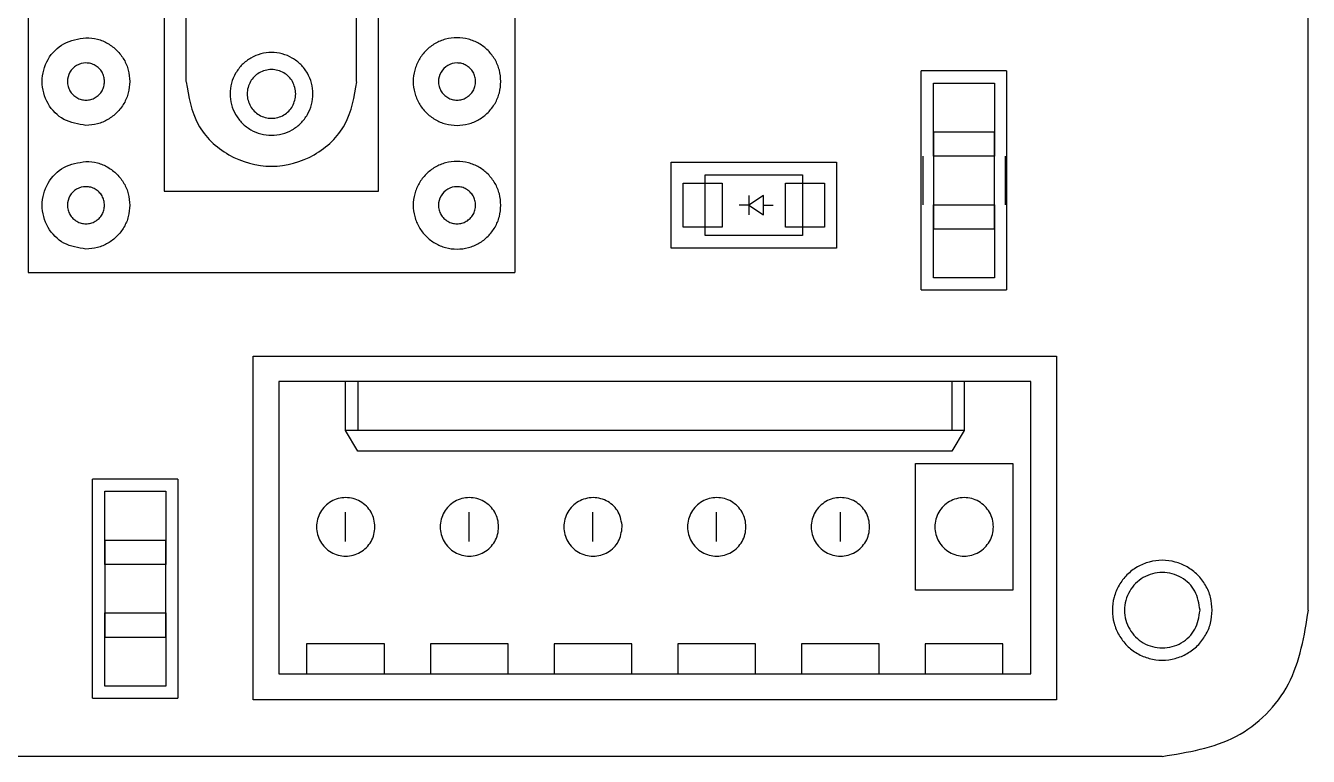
# Model space of a CAD drawing. Extents: x 108 to 5663, y -4707 to -262.
# Drawn here: x 2736 to 5663, y -4707 to -3040 of the extents above; entities that cross this region are included whole.
import ezdxf

# ---------------------------------------------------------------- set-up
doc = ezdxf.new("R2010")
doc.units = 0
doc.layers.get('0').update_dxf_attribs({"linetype": 'CONTINUOUS'})

msp = doc.modelspace()

# ---------------------------------------------------------------- linework, layer by layer
at = {"color": 7}
for p, q in [((5663.071111, -4373.541333), (5663.071111, -595.714667)), ((2741.788889, -1602.965778), (2741.788889, -3603.074667)), ((3852.897778, -1602.965778), (3852.897778, -3603.074667)), ((3052.797778, -2417.741333), (3052.797778, -3417.936889)), ((3541.888889, -3417.936889), (3541.888889, -2417.741333)), ((3102.751111, -3167.888), (3102.751111, -2667.790222)), ((3102.751111, -3167.888), (3102.751111, -2667.790222)), ((3491.653333, -3167.888), (3491.653333, -2667.790222)), ((3491.653333, -3167.888), (3491.653333, -2667.790222)), ((4779.997778, -3643.150222), (4779.997778, -3143.334667)), ((4974.448889, -3143.334667), (4779.997778, -3143.334667)), ((4974.448889, -3143.334667), (4974.448889, -3643.150222)), ((2916.456222, -3167.577556), (2916.456222, -3167.577556)), ((2974.122971, -3167.577555), (2974.122971, -3167.577556)), ((3763.122889, -3167.577556), (3763.122889, -3167.577556)), ((3820.789638, -3167.577556), (3820.789638, -3167.577556)), ((4808.22, -3337.785778), (4808.22, -3170.992444)), ((4808.22, -3170.992444), (4947.073333, -3170.992444)), ((4947.073333, -3170.992444), (4947.073333, -3337.785778)), ((3353.011667, -3195.799778), (3353.011667, -3195.799778)), ((3391.90076, -3195.799778), (3391.90076, -3195.799778)), ((4808.784444, -3282.188), (4946.508889, -3282.188)), ((4808.784444, -3504.296889), (4808.784444, -3282.188)), ((4946.508889, -3282.188), (4946.508889, -3504.296889)), ((4209.062222, -3547.476889), (4209.062222, -3351.896889)), ((4209.062222, -3351.896889), (4586.957778, -3351.896889)), ((4586.957778, -3351.896889), (4586.957778, -3547.476889)), ((4783.384444, -3337.785778), (4783.384444, -3448.699111)), ((4947.073333, -3337.785778), (4808.22, -3337.785778)), ((4972.191111, -3448.699111), (4972.191111, -3337.785778)), ((4286.955556, -3518.972444), (4286.955556, -3380.119111)), ((4286.955556, -3380.119111), (4509.064444, -3380.119111)), ((4509.064444, -3380.119111), (4509.064444, -3518.972444)), ((3052.797778, -3417.936889), (3541.888889, -3417.936889)), ((4236.72, -3499.781333), (4236.72, -3399.592444)), ((4236.72, -3399.592444), (4325.62, -3399.592444)), ((4325.62, -3399.592444), (4325.62, -3499.781333)), ((4470.117778, -3499.781333), (4470.117778, -3399.592444)), ((4470.117778, -3399.592444), (4559.017778, -3399.592444)), ((4559.017778, -3399.592444), (4559.017778, -3499.781333)), ((2916.456222, -3449.799778), (2916.456222, -3449.799778)), ((2974.122971, -3449.799778), (2974.122971, -3449.799778)), ((3763.122889, -3449.799778), (3763.122889, -3449.799778)), ((3820.789638, -3449.799778), (3820.789638, -3449.799778)), ((4386.862222, -3449.545778), (4364.566667, -3449.545778)), ((4386.862222, -3427.532444), (4386.862222, -3471.841333)), ((4420.164444, -3427.532444), (4386.862222, -3449.545778)), ((4386.862222, -3449.545778), (4420.164444, -3471.841333)), ((4420.164444, -3471.841333), (4420.164444, -3427.532444)), ((4420.164444, -3449.545778), (4442.46, -3449.545778)), ((4808.22, -3615.492444), (4808.22, -3448.699111)), ((4808.22, -3448.699111), (4947.073333, -3448.699111)), ((4947.073333, -3448.699111), (4947.073333, -3615.492444)), ((4325.62, -3499.781333), (4236.72, -3499.781333)), ((4559.017778, -3499.781333), (4470.117778, -3499.781333)), ((4946.508889, -3504.296889), (4808.784444, -3504.296889)), ((4509.064444, -3518.972444), (4286.955556, -3518.972444)), ((4586.957778, -3547.476889), (4209.062222, -3547.476889)), ((2741.788889, -3603.074667), (3852.897778, -3603.074667)), ((4947.073333, -3615.492444), (4808.22, -3615.492444)), ((4779.997778, -3643.150222), (4974.448889, -3643.150222)), ((3255.433333, -4577.870222), (3255.433333, -3794.421333)), ((3255.433333, -3794.421333), (5088.748889, -3794.421333)), ((5088.748889, -3794.421333), (5088.748889, -4577.870222)), ((5030.046667, -3852.276889), (3314.417778, -3852.276889)), ((3314.417778, -3852.276889), (3314.417778, -4518.885778)), ((3466.535556, -3963.472444), (3466.535556, -3852.276889)), ((3494.475556, -3852.276889), (3494.475556, -3963.472444)), ((4849.988889, -3852.276889), (4849.988889, -3963.472444)), ((4877.646667, -3852.276889), (4877.646667, -3963.472444)), ((5030.046667, -4518.885778), (5030.046667, -3852.276889)), ((4877.646667, -3963.472444), (3466.535556, -3963.472444)), ((3494.475556, -4011.168), (3466.535556, -3963.472444)), ((4877.646667, -3963.472444), (4849.988889, -4011.168)), ((4849.988889, -4011.168), (3494.475556, -4011.168)), ((4766.733333, -4327.821333), (4766.733333, -4039.108)), ((4766.733333, -4039.108), (4988.842222, -4039.108)), ((4988.842222, -4039.108), (4988.842222, -4327.821333)), ((2889.108889, -4574.483556), (2889.108889, -4074.668)), ((3083.56, -4074.668), (2889.108889, -4074.668)), ((3083.56, -4074.668), (3083.56, -4574.483556)), ((2917.331111, -4269.119111), (2917.331111, -4102.325778)), ((2917.331111, -4102.325778), (3056.184444, -4102.325778)), ((3056.184444, -4102.325778), (3056.184444, -4269.119111)), ((3466.535556, -4216.625778), (3466.535556, -4150.021333)), ((3748.757778, -4216.625778), (3748.757778, -4150.021333)), ((4030.98, -4216.625778), (4030.98, -4150.021333)), ((4313.202222, -4216.625778), (4313.202222, -4150.021333)), ((4595.424444, -4216.625778), (4595.424444, -4150.021333)), ((3533.456089, -4183.577556), (3533.456089, -4183.577556)), ((3815.678311, -4183.577556), (3815.678311, -4183.577556)), ((4097.900533, -4183.577556), (4097.900533, -4183.577556)), ((4380.122756, -4183.577556), (4380.122756, -4183.577556)), ((4662.344978, -4183.577556), (4662.344978, -4183.577556)), ((4944.5672, -4183.577556), (4944.5672, -4183.577556)), ((2917.895556, -4213.521333), (3055.62, -4213.521333)), ((2917.895556, -4435.630222), (2917.895556, -4213.521333)), ((3055.62, -4213.521333), (3055.62, -4435.630222)), ((3056.184444, -4269.119111), (2917.331111, -4269.119111)), ((4988.842222, -4327.821333), (4766.733333, -4327.821333)), ((2917.331111, -4546.825778), (2917.331111, -4380.032444)), ((2917.331111, -4380.032444), (3056.184444, -4380.032444)), ((3056.184444, -4380.032444), (3056.184444, -4546.825778)), ((5416.131747, -4373.738889), (5416.131747, -4373.738889)), ((5443.909469, -4373.738889), (5443.909469, -4373.738889)), ((3055.62, -4435.630222), (2917.895556, -4435.630222)), ((3555.435556, -4450.023556), (3377.635556, -4450.023556)), ((3377.635556, -4450.023556), (3377.635556, -4518.885778)), ((3555.435556, -4518.885778), (3555.435556, -4450.023556)), ((3837.657778, -4450.023556), (3659.857778, -4450.023556)), ((3659.857778, -4450.023556), (3659.857778, -4518.885778)), ((3837.657778, -4518.885778), (3837.657778, -4450.023556)), ((4119.88, -4450.023556), (3942.08, -4450.023556)), ((3942.08, -4450.023556), (3942.08, -4518.885778)), ((4119.88, -4518.885778), (4119.88, -4450.023556)), ((4402.102222, -4450.023556), (4224.302222, -4450.023556)), ((4224.302222, -4450.023556), (4224.302222, -4518.885778)), ((4402.102222, -4518.885778), (4402.102222, -4450.023556)), ((4684.324444, -4450.023556), (4506.524444, -4450.023556)), ((4506.524444, -4450.023556), (4506.524444, -4518.885778)), ((4684.324444, -4518.885778), (4684.324444, -4450.023556)), ((4966.546667, -4450.023556), (4788.746667, -4450.023556)), ((4788.746667, -4450.023556), (4788.746667, -4518.885778)), ((4966.546667, -4518.885778), (4966.546667, -4450.023556)), ((3314.417778, -4518.885778), (5030.046667, -4518.885778)), ((3056.184444, -4546.825778), (2917.331111, -4546.825778)), ((2889.108889, -4574.483556), (3083.56, -4574.483556)), ((5088.748889, -4577.870222), (3255.433333, -4577.870222)), ((441.113333, -4706.845778), (5329.766667, -4706.845778))]:
    msp.add_line(p, q, dxfattribs=at)
for points, knots in [([(2874.122889, -3267.577638), (2856.49454, -3264.827103), (2821.760694, -3259.407615), (2783.521584, -3219.625596), (2769.352848, -3167.577555), (2783.521585, -3115.529515), (2821.760694, -3075.747496), (2856.49454, -3070.328008), (2874.122889, -3067.577473)], [0, 0, 0, 0, 52.285919, 103.021056, 155.306976, 207.592895, 258.328031, 310.61395, 310.61395, 310.61395, 310.61395]), ([(2874.122889, -3067.577473), (2882.87422, -3068.244098), (2900.304462, -3069.571831), (2924.688598, -3080.064359), (2945.67274, -3096.027704), (2961.636085, -3117.011846), (2972.128613, -3141.395982), (2973.456346, -3158.826224), (2974.122971, -3167.577555)], [0, 0, 0, 0, 26.17751, 52.138391, 78.315901, 104.493411, 130.454292, 156.631802, 156.631802, 156.631802, 156.631802]), ([(3820.789638, -3167.577555), (3820.123013, -3176.328393), (3818.79528, -3193.757653), (3808.30275, -3218.149133), (3792.339415, -3239.10519), (3771.355234, -3255.173381), (3746.971242, -3265.276663), (3720.789128, -3268.732905), (3694.609572, -3265.276663), (3670.217948, -3255.173381), (3649.261929, -3239.10519), (3633.193728, -3218.149133), (3623.090449, -3193.757652), (3619.634205, -3167.577555), (3623.090449, -3141.397458), (3633.193728, -3117.005978), (3649.261929, -3096.04992), (3670.217948, -3079.98173), (3694.609572, -3069.878448), (3720.789128, -3066.422206), (3746.971242, -3069.878448), (3771.355234, -3079.98173), (3792.339415, -3096.049921), (3808.30275, -3117.005978), (3818.79528, -3141.397458), (3820.123013, -3158.826718), (3820.789638, -3167.577556)], [0, 0, 0, 0, 26.17751, 52.138391, 78.315901, 104.493411, 130.454293, 156.631802, 182.809312, 208.770194, 234.947704, 261.125213, 287.086095, 313.263605, 339.441115, 365.401996, 391.579506, 417.757016, 443.717897, 469.895407, 496.072917, 522.033798, 548.211308, 574.388818, 600.349699, 626.527209, 626.527209, 626.527209, 626.527209]), ([(3391.90076, -3195.799778), (3391.27117, -3204.064459), (3390.017199, -3220.525429), (3380.107585, -3243.56183), (3365.0311, -3263.353666), (3345.212704, -3278.529182), (3322.183375, -3288.071172), (3297.455818, -3291.335402), (3272.730678, -3288.071172), (3249.694141, -3278.529182), (3229.902342, -3263.353666), (3214.726816, -3243.56183), (3205.184829, -3220.525429), (3201.920598, -3195.799778), (3205.184829, -3171.074126), (3214.726816, -3148.037725), (3229.902342, -3128.24589), (3249.694141, -3113.070374), (3272.730678, -3103.528384), (3297.455818, -3100.264153), (3322.183375, -3103.528384), (3345.212704, -3113.070374), (3365.0311, -3128.24589), (3380.107585, -3148.037725), (3390.017199, -3171.074126), (3391.27117, -3187.535096), (3391.90076, -3195.799778)], [0, 0, 0, 0, 24.723208, 49.241822, 73.965029, 98.688237, 123.206851, 147.930059, 172.653266, 197.171881, 221.895088, 246.618296, 271.13691, 295.860118, 320.583325, 345.10194, 369.825147, 394.548355, 419.066969, 443.790177, 468.513384, 493.031998, 517.755206, 542.478414, 566.997028, 591.720236, 591.720236, 591.720236, 591.720236]), ([(2916.456222, -3167.577556), (2916.174018, -3171.282074), (2915.611945, -3178.660454), (2911.17011, -3188.986172), (2904.412304, -3197.857562), (2895.529008, -3204.659758), (2885.206462, -3208.936808), (2874.122704, -3210.399959), (2863.040055, -3208.936785), (2852.714199, -3204.659851), (2843.843114, -3197.857212), (2837.039838, -3188.987476), (2832.766782, -3178.655616), (2830.795858, -3163.908729), (2835.767694, -3145.393537), (2851.938995, -3129.222396), (2870.453682, -3124.25052), (2885.201607, -3126.221449), (2895.530316, -3130.494505), (2904.411952, -3137.297777), (2911.170203, -3146.168879), (2915.611921, -3156.494672), (2916.17401, -3163.873042), (2916.456222, -3167.577556)], [0, 0, 0, 0, 11.081803, 22.071901, 33.153704, 44.235507, 55.225605, 66.307408, 77.389211, 88.379309, 99.461112, 110.542915, 121.533013, 132.614816, 154.749186, 176.227057, 198.361427, 209.44323, 220.433328, 231.515131, 242.596934, 253.587032, 264.668835, 264.668835, 264.668835, 264.668835]), ([(3763.122889, -3167.577556), (3762.840685, -3171.282074), (3762.278611, -3178.660454), (3757.836777, -3188.986172), (3751.078971, -3197.857562), (3742.195675, -3204.659758), (3731.873128, -3208.936808), (3720.78937, -3210.399959), (3709.706721, -3208.936785), (3699.380866, -3204.659851), (3690.50978, -3197.857212), (3683.706504, -3188.987476), (3679.433449, -3178.655616), (3677.462524, -3163.908729), (3682.434361, -3145.393537), (3698.605662, -3129.222396), (3717.120349, -3124.25052), (3731.868273, -3126.221449), (3742.196983, -3130.494505), (3751.078619, -3137.297777), (3757.83687, -3146.168879), (3762.278588, -3156.494672), (3762.840677, -3163.873042), (3763.122889, -3167.577556)], [0, 0, 0, 0, 11.081803, 22.071901, 33.153704, 44.235507, 55.225605, 66.307408, 77.389211, 88.379309, 99.461112, 110.542915, 121.533013, 132.614816, 154.749186, 176.227057, 198.361427, 209.44323, 220.433328, 231.515131, 242.596934, 253.587032, 264.668835, 264.668835, 264.668835, 264.668835]), ([(3353.011667, -3195.799778), (3351.484735, -3205.593286), (3348.47616, -3224.889829), (3326.358604, -3246.133747), (3297.507212, -3254.005259), (3268.352908, -3246.133747), (3247.126116, -3224.889829), (3239.24878, -3195.799778), (3247.126116, -3166.709726), (3268.352908, -3145.465809), (3297.507212, -3137.594296), (3326.358604, -3145.465809), (3348.47616, -3166.709726), (3351.484735, -3186.00627), (3353.011667, -3195.799778)], [0, 0, 0, 0, 29.047671, 57.233797, 86.281468, 115.329139, 143.515265, 172.562936, 201.610608, 229.796734, 258.844405, 287.892076, 316.078202, 345.125873, 345.125873, 345.125873, 345.125873]), ([(2974.122971, -3167.577556), (2973.456346, -3176.328887), (2972.128613, -3193.759129), (2961.636085, -3218.143265), (2945.67274, -3239.127407), (2924.688598, -3255.090752), (2900.304462, -3265.58328), (2882.87422, -3266.911013), (2874.122889, -3267.577638)], [0, 0, 0, 0, 26.17751, 52.138391, 78.315901, 104.493411, 130.454292, 156.631802, 156.631802, 156.631802, 156.631802]), ([(3103.005111, -3168.000889), (3108.588018, -3202.038282), (3119.589793, -3269.112979), (3196.793875, -3342.681785), (3297.442111, -3369.927835), (3398.090347, -3342.681785), (3475.294429, -3269.112979), (3486.296205, -3202.038282), (3491.879111, -3168.000889)], [0, 0, 0, 0, 101.107722, 199.244691, 300.352413, 401.460136, 499.597105, 600.704827, 600.704827, 600.704827, 600.704827]), ([(3103.005111, -3168.000889), (3108.588018, -3202.038282), (3119.589793, -3269.112979), (3196.793875, -3342.681785), (3297.442111, -3369.927835), (3398.090347, -3342.681785), (3475.294429, -3269.112979), (3486.296205, -3202.038282), (3491.879111, -3168.000889)], [0, 0, 0, 0, 101.107722, 199.244691, 300.352413, 401.460136, 499.597105, 600.704827, 600.704827, 600.704827, 600.704827]), ([(2874.122889, -3549.79986), (2856.49454, -3547.049326), (2821.760694, -3541.629837), (2783.521584, -3501.847818), (2769.352848, -3449.799777), (2783.521585, -3397.751737), (2821.760694, -3357.969718), (2856.49454, -3352.55023), (2874.122889, -3349.799696)], [0, 0, 0, 0, 52.285919, 103.021056, 155.306976, 207.592895, 258.328031, 310.61395, 310.61395, 310.61395, 310.61395]), ([(2874.122889, -3349.799696), (2882.87422, -3350.46632), (2900.304462, -3351.794053), (2924.688598, -3362.286582), (2945.67274, -3378.249926), (2961.636085, -3399.234068), (2972.128613, -3423.618204), (2973.456346, -3441.048446), (2974.122971, -3449.799778)], [0, 0, 0, 0, 26.17751, 52.138391, 78.315901, 104.493411, 130.454292, 156.631802, 156.631802, 156.631802, 156.631802]), ([(3820.789638, -3449.799778), (3820.123013, -3458.550615), (3818.79528, -3475.979875), (3808.30275, -3500.371355), (3792.339415, -3521.327413), (3771.355234, -3537.395604), (3746.971242, -3547.498885), (3720.789128, -3550.955128), (3694.609572, -3547.498885), (3670.217948, -3537.395604), (3649.261929, -3521.327413), (3633.193728, -3500.371355), (3623.090449, -3475.979875), (3619.634205, -3449.799777), (3623.090449, -3423.61968), (3633.193728, -3399.2282), (3649.261929, -3378.272143), (3670.217948, -3362.203952), (3694.609572, -3352.10067), (3720.789128, -3348.644428), (3746.971242, -3352.10067), (3771.355234, -3362.203952), (3792.339415, -3378.272143), (3808.30275, -3399.228201), (3818.79528, -3423.619681), (3820.123013, -3441.04894), (3820.789638, -3449.799778)], [0, 0, 0, 0, 26.17751, 52.138391, 78.315901, 104.493411, 130.454293, 156.631802, 182.809312, 208.770194, 234.947704, 261.125213, 287.086095, 313.263605, 339.441115, 365.401996, 391.579506, 417.757016, 443.717897, 469.895407, 496.072917, 522.033798, 548.211308, 574.388818, 600.349699, 626.527209, 626.527209, 626.527209, 626.527209]), ([(2916.456222, -3449.799778), (2916.174018, -3453.504296), (2915.611945, -3460.882676), (2911.17011, -3471.208394), (2904.412304, -3480.079785), (2895.529008, -3486.88198), (2885.206462, -3491.15903), (2874.122704, -3492.622181), (2863.040055, -3491.159007), (2852.714199, -3486.882073), (2843.843114, -3480.079434), (2837.039838, -3471.209698), (2832.766782, -3460.877838), (2830.795858, -3446.130951), (2835.767694, -3427.615759), (2851.938995, -3411.444618), (2870.453682, -3406.472742), (2885.201607, -3408.443672), (2895.530316, -3412.716727), (2904.411952, -3419.519999), (2911.170203, -3428.391101), (2915.611921, -3438.716894), (2916.17401, -3446.095265), (2916.456222, -3449.799778)], [0, 0, 0, 0, 11.081803, 22.071901, 33.153704, 44.235507, 55.225605, 66.307408, 77.389211, 88.379309, 99.461112, 110.542915, 121.533013, 132.614816, 154.749186, 176.227057, 198.361427, 209.44323, 220.433328, 231.515131, 242.596934, 253.587032, 264.668835, 264.668835, 264.668835, 264.668835]), ([(3763.122889, -3449.799778), (3762.840685, -3453.504296), (3762.278611, -3460.882676), (3757.836777, -3471.208394), (3751.078971, -3480.079785), (3742.195675, -3486.88198), (3731.873128, -3491.15903), (3720.78937, -3492.622181), (3709.706721, -3491.159007), (3699.380866, -3486.882073), (3690.50978, -3480.079434), (3683.706504, -3471.209698), (3679.433449, -3460.877838), (3677.462524, -3446.130951), (3682.434361, -3427.615759), (3698.605662, -3411.444618), (3717.120349, -3406.472742), (3731.868273, -3408.443672), (3742.196983, -3412.716727), (3751.078619, -3419.519999), (3757.83687, -3428.391101), (3762.278588, -3438.716894), (3762.840677, -3446.095265), (3763.122889, -3449.799778)], [0, 0, 0, 0, 11.081803, 22.071901, 33.153704, 44.235507, 55.225605, 66.307408, 77.389211, 88.379309, 99.461112, 110.542915, 121.533013, 132.614816, 154.749186, 176.227057, 198.361427, 209.44323, 220.433328, 231.515131, 242.596934, 253.587032, 264.668835, 264.668835, 264.668835, 264.668835]), ([(2974.122971, -3449.799778), (2973.456346, -3458.551109), (2972.128613, -3475.981351), (2961.636085, -3500.365487), (2945.67274, -3521.349629), (2924.688598, -3537.312974), (2900.304462, -3547.805502), (2882.87422, -3549.133235), (2874.122889, -3549.79986)], [0, 0, 0, 0, 26.17751, 52.138391, 78.315901, 104.493411, 130.454292, 156.631802, 156.631802, 156.631802, 156.631802]), ([(3533.456089, -4183.577556), (3533.011674, -4189.411431), (3532.126521, -4201.030904), (3525.13152, -4217.291845), (3514.489327, -4231.26251), (3500.499912, -4241.974607), (3484.243964, -4248.710109), (3466.789271, -4251.014265), (3449.336282, -4248.710109), (3433.075246, -4241.974607), (3419.104606, -4231.26251), (3408.392502, -4217.291845), (3401.657002, -4201.030904), (3399.352846, -4183.577556), (3401.657002, -4166.124207), (3408.392502, -4149.863266), (3419.104606, -4135.892601), (3433.075246, -4125.180504), (3449.336282, -4118.445002), (3466.789271, -4116.140846), (3484.243964, -4118.445002), (3500.499912, -4125.180504), (3514.489327, -4135.892601), (3525.13152, -4149.863266), (3532.126521, -4166.124207), (3533.011674, -4177.74368), (3533.456089, -4183.577556)], [0, 0, 0, 0, 17.451624, 34.758829, 52.210453, 69.662077, 86.969282, 104.420906, 121.87253, 139.179735, 156.631359, 174.082983, 191.390188, 208.841812, 226.293436, 243.600641, 261.052265, 278.503889, 295.811094, 313.262718, 330.714342, 348.021547, 365.473171, 382.924795, 400.232, 417.683624, 417.683624, 417.683624, 417.683624]), ([(3815.678311, -4183.577556), (3815.233896, -4189.411431), (3814.348743, -4201.030904), (3807.353742, -4217.291845), (3796.711549, -4231.26251), (3782.722135, -4241.974607), (3766.466186, -4248.710109), (3749.011493, -4251.014265), (3731.558505, -4248.710109), (3715.297468, -4241.974607), (3701.326828, -4231.26251), (3690.614725, -4217.291845), (3683.879224, -4201.030904), (3681.575068, -4183.577556), (3683.879224, -4166.124207), (3690.614725, -4149.863266), (3701.326828, -4135.892601), (3715.297468, -4125.180504), (3731.558505, -4118.445002), (3749.011493, -4116.140846), (3766.466186, -4118.445002), (3782.722135, -4125.180504), (3796.711549, -4135.892601), (3807.353742, -4149.863266), (3814.348743, -4166.124207), (3815.233896, -4177.74368), (3815.678311, -4183.577556)], [0, 0, 0, 0, 17.451624, 34.758829, 52.210453, 69.662077, 86.969282, 104.420906, 121.87253, 139.179735, 156.631359, 174.082983, 191.390188, 208.841812, 226.293436, 243.600641, 261.052265, 278.503889, 295.811094, 313.262718, 330.714342, 348.021547, 365.473171, 382.924795, 400.232, 417.683624, 417.683624, 417.683624, 417.683624]), ([(4097.900533, -4183.577556), (4096.066107, -4195.328971), (4092.451664, -4218.483257), (4065.941356, -4243.987552), (4037.040389, -4251.807948), (4013.782931, -4248.705308), (3997.51901, -4241.976038), (3983.549561, -4231.261609), (3972.835594, -4217.294006), (3966.106323, -4201.023201), (3963.003071, -4177.800222), (3970.828381, -4148.639611), (3996.312618, -4123.184966), (4031.294482, -4113.728759), (4065.917041, -4123.177363), (4092.457881, -4148.669347), (4096.0682, -4171.825297), (4097.900533, -4183.577556)], [0, 0, 0, 0, 34.857206, 68.680557, 103.537763, 120.989387, 138.296592, 155.748216, 173.19984, 190.507045, 207.958669, 242.815875, 276.639227, 311.496432, 346.353638, 380.17699, 415.034196, 415.034196, 415.034196, 415.034196]), ([(4380.122756, -4183.577556), (4379.67834, -4189.411431), (4378.793187, -4201.030904), (4371.798186, -4217.291845), (4361.155993, -4231.26251), (4347.166579, -4241.974607), (4330.910631, -4248.710109), (4313.455937, -4251.014265), (4296.002949, -4248.710109), (4279.741913, -4241.974607), (4265.771273, -4231.26251), (4255.059169, -4217.291845), (4248.323669, -4201.030904), (4246.019512, -4183.577556), (4248.323669, -4166.124207), (4255.059169, -4149.863266), (4265.771273, -4135.892601), (4279.741913, -4125.180504), (4296.002949, -4118.445002), (4313.455937, -4116.140846), (4330.910631, -4118.445002), (4347.166579, -4125.180504), (4361.155993, -4135.892601), (4371.798186, -4149.863266), (4378.793187, -4166.124207), (4379.67834, -4177.74368), (4380.122756, -4183.577556)], [0, 0, 0, 0, 17.451624, 34.758829, 52.210453, 69.662077, 86.969282, 104.420906, 121.87253, 139.179735, 156.631359, 174.082983, 191.390188, 208.841812, 226.293436, 243.600641, 261.052265, 278.503889, 295.811094, 313.262718, 330.714342, 348.021547, 365.473171, 382.924795, 400.232, 417.683624, 417.683624, 417.683624, 417.683624]), ([(4662.344978, -4183.577556), (4661.900562, -4189.411431), (4661.015409, -4201.030904), (4654.020409, -4217.291845), (4643.378216, -4231.26251), (4629.388801, -4241.974607), (4613.132853, -4248.710109), (4595.678159, -4251.014265), (4578.225171, -4248.710109), (4561.964135, -4241.974607), (4547.993495, -4231.26251), (4537.281391, -4217.291845), (4530.545891, -4201.030904), (4528.241734, -4183.577556), (4530.545891, -4166.124207), (4537.281391, -4149.863266), (4547.993495, -4135.892601), (4561.964135, -4125.180504), (4578.225171, -4118.445002), (4595.678159, -4116.140846), (4613.132853, -4118.445002), (4629.388801, -4125.180504), (4643.378216, -4135.892601), (4654.020409, -4149.863266), (4661.015409, -4166.124207), (4661.900562, -4177.74368), (4662.344978, -4183.577556)], [0, 0, 0, 0, 17.451624, 34.758829, 52.210453, 69.662077, 86.969282, 104.420906, 121.87253, 139.179735, 156.631359, 174.082983, 191.390188, 208.841812, 226.293436, 243.600641, 261.052265, 278.503889, 295.811094, 313.262718, 330.714342, 348.021547, 365.473171, 382.924795, 400.232, 417.683624, 417.683624, 417.683624, 417.683624]), ([(4944.5672, -4183.577556), (4944.122785, -4189.411431), (4943.237632, -4201.030904), (4936.242631, -4217.291845), (4925.600438, -4231.26251), (4911.611023, -4241.974608), (4895.355077, -4248.710107), (4877.900375, -4251.014276), (4860.447419, -4248.71007), (4844.186262, -4241.974754), (4830.216077, -4231.261958), (4819.502278, -4217.293898), (4812.77307, -4201.023285), (4809.669258, -4177.799887), (4817.498906, -4148.642163), (4842.965471, -4123.17585), (4872.122399, -4115.34614), (4895.347431, -4118.44996), (4911.613083, -4125.179168), (4925.599884, -4135.89296), (4936.242777, -4149.863171), (4943.237595, -4166.124231), (4944.122772, -4177.743688), (4944.5672, -4183.577556)], [0, 0, 0, 0, 17.451624, 34.758829, 52.210453, 69.662077, 86.969282, 104.420906, 121.87253, 139.179735, 156.631359, 174.082983, 191.390188, 208.841812, 243.699018, 277.522369, 312.379575, 329.831199, 347.138404, 364.590028, 382.041652, 399.348857, 416.800481, 416.800481, 416.800481, 416.800481]), ([(5443.909469, -4373.738889), (5443.150258, -4383.705105), (5441.63812, -4403.555063), (5429.688312, -4431.334204), (5411.507877, -4455.200788), (5387.609264, -4473.500643), (5359.838651, -4485.00714), (5330.02018, -4488.943411), (5300.204621, -4485.00714), (5272.425316, -4473.500643), (5248.558777, -4455.200788), (5230.25891, -4431.334204), (5218.752417, -4403.555063), (5214.816144, -4373.738889), (5218.752417, -4343.922714), (5230.25891, -4316.143573), (5248.558777, -4292.27699), (5272.425316, -4273.977135), (5300.204621, -4262.470638), (5330.02018, -4258.534367), (5359.838651, -4262.470638), (5387.609264, -4273.977135), (5411.507877, -4292.27699), (5429.688312, -4316.143573), (5441.63812, -4343.922714), (5443.150258, -4363.772673), (5443.909469, -4373.738889)], [0, 0, 0, 0, 29.813228, 59.37974, 89.192968, 119.006195, 148.572708, 178.385935, 208.199163, 237.765676, 267.578903, 297.392131, 326.958643, 356.771871, 386.585098, 416.151611, 445.964839, 475.778066, 505.344579, 535.157806, 564.971034, 594.537546, 624.350774, 654.164002, 683.730514, 713.543742, 713.543742, 713.543742, 713.543742]), ([(5416.131747, -4373.738889), (5413.764999, -4388.918851), (5409.101701, -4418.828543), (5374.819433, -4451.75667), (5330.0997, -4463.957533), (5284.910455, -4451.75667), (5252.008874, -4418.828543), (5239.798983, -4373.738889), (5252.008874, -4328.649235), (5284.910455, -4295.721108), (5330.0997, -4283.520245), (5374.819433, -4295.721108), (5409.101701, -4328.649235), (5413.764999, -4358.558927), (5416.131747, -4373.738889)], [0, 0, 0, 0, 45.023964, 88.712532, 133.736496, 178.76046, 222.449027, 267.472992, 312.496956, 356.185523, 401.209487, 446.233451, 489.922018, 534.945983, 534.945983, 534.945983, 534.945983]), ([(5330.020667, -4707.071556), (5388.42916, -4697.903185), (5503.513768, -4679.838376), (5636.120153, -4547.23199), (5654.184963, -4432.147382), (5663.353333, -4373.738889)], [0, 0, 0, 0, 174.286029, 343.402787, 517.688816, 517.688816, 517.688816, 517.688816])]:
    msp.add_open_spline(points, degree=3, knots=knots, dxfattribs=at)

doc.saveas('drawing.dxf')
